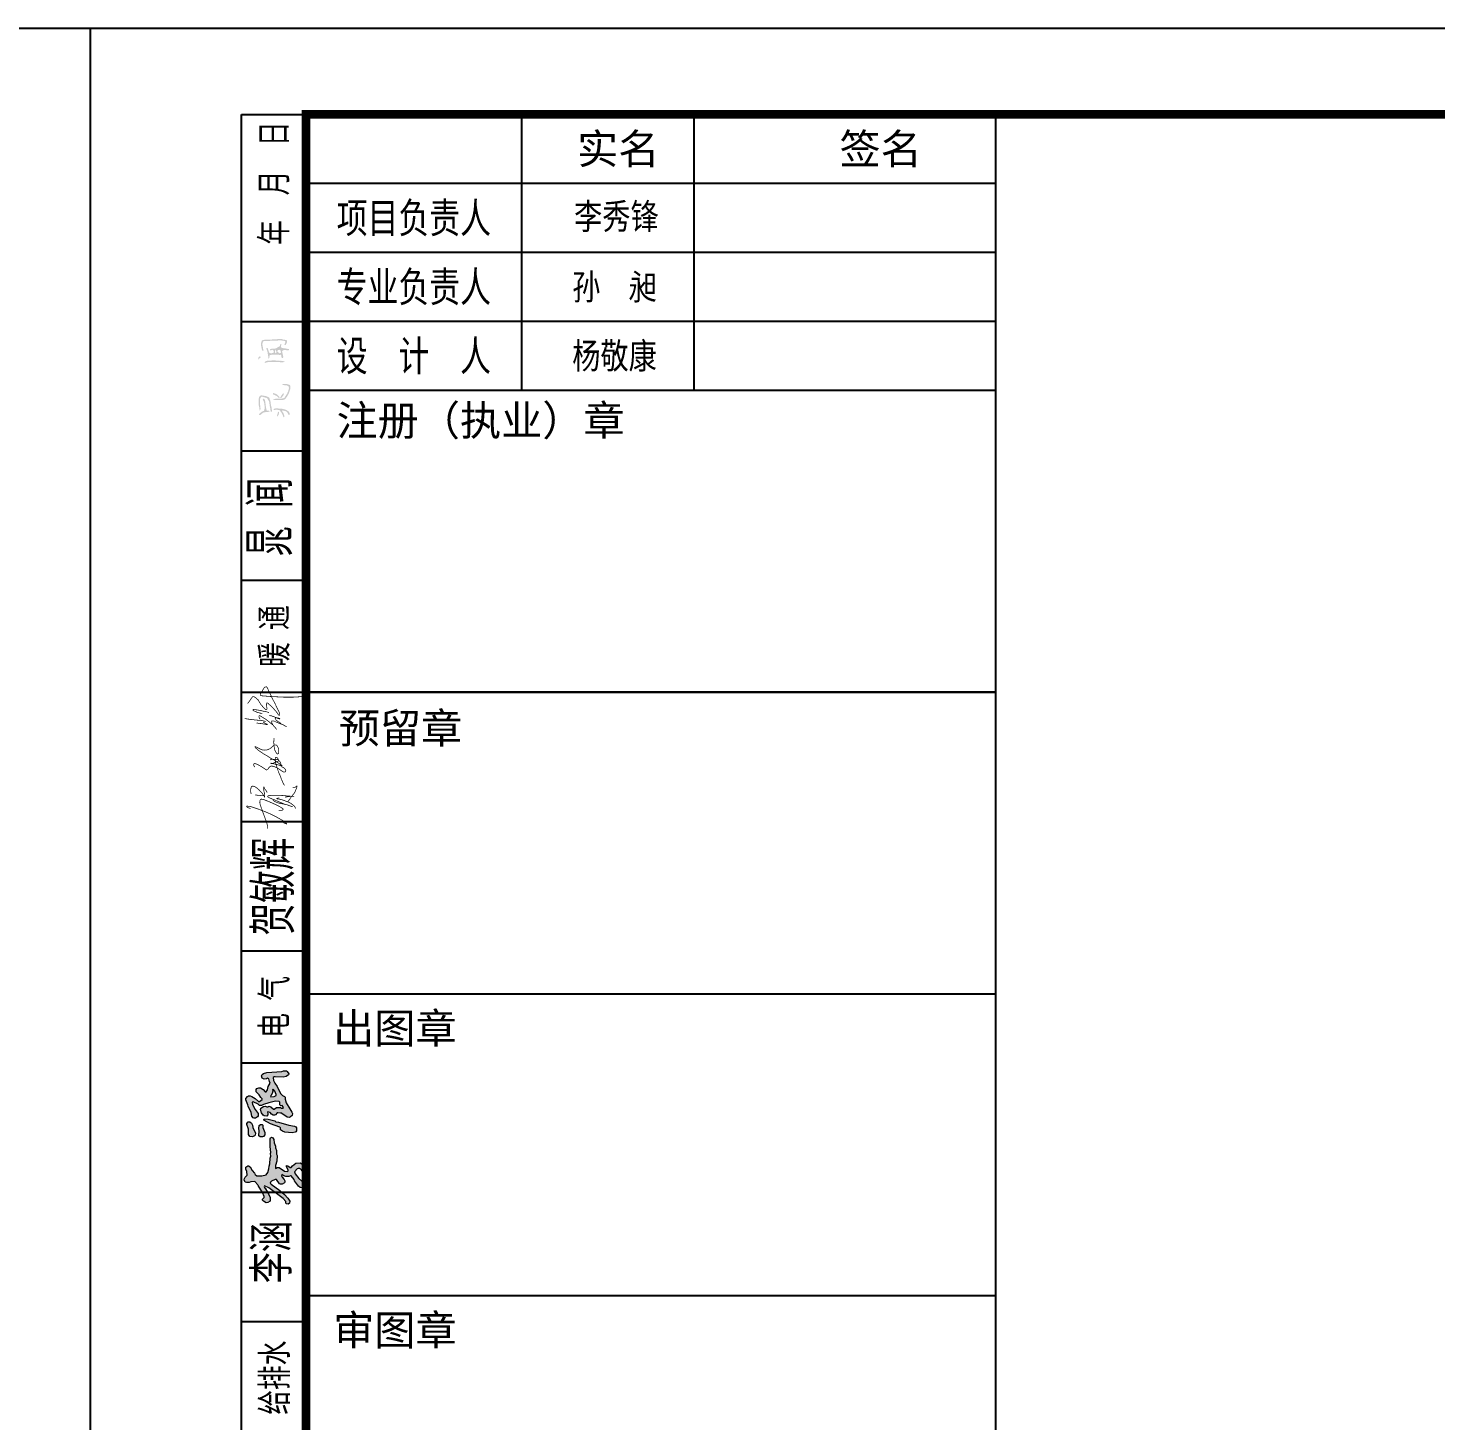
# Model space of a CAD drawing. Extents: x 56246 to 893198, y -950445 to -423535.
# Drawn here: x 249051 to 257217, y -468230 to -460155 of the extents above; entities that cross this region are included whole.
import ezdxf
from ezdxf.enums import TextEntityAlignment as Align

# ---------------------------------------------------------------- set-up
doc = ezdxf.new("R2010")
doc.units = 0
doc.header["$LTSCALE"] = 500
doc.layers.add('0S-图框文字', color=51, linetype='Continuous', lineweight=18)
for name, color, linetype in [('T-TK', 157, 'Continuous'), ('T-图签TEXT', 7, 'Continuous'), ('图层1', 165, 'Continuous'), ('照明平面标注层', 111, 'Continuous'), ('签名', 6, 'Continuous')]:
    doc.layers.add(name, color=color, linetype=linetype)
doc.styles.add('TK2-TY', font='', dxfattribs={"width": 0.8})
doc.styles.add('TSSD_DIMENSION', font='tssdeng.shx', dxfattribs={"width": 0.7, "bigfont": 'Hztxt.shx'})
doc.styles.add('TSSD_Rein', font='Tssdeng.shx', dxfattribs={"width": 0.7, "bigfont": 'hztxt.shx'})
doc.styles.add('图框JND-宋体', font='')
doc.styles.add('宋体', font='', dxfattribs={"width": 0.8})
doc.styles.get('TK2-TY').set_extended_font_data('NSimSun')
doc.styles.get('图框JND-宋体').set_extended_font_data('SimSun')
doc.styles.get('宋体').set_extended_font_data('SimSun')

# ---------------------------------------------------------------- blocks, each defined once
blk = doc.blocks.new('A$C2A5B108F')
at = {"linetype": 'Continuous'}
h = blk.add_hatch(color=256, dxfattribs=at)
h.paths.add_polyline_path([(15, 163), (9, 156), (7, 150), (5, 139), (4, 94), (5, 92), (6, 90), (8, 89), (9, 70), (14, 51), (19, 66), (17, 84), (14, 114), (16, 143), (19, 148), (21, 153), (24, 156), (30, 158), (35, 156), (44, 153), (53, 151), (60, 149), (67, 147), (70, 144), (74, 137), (78, 130), (81, 126), (84, 121), (86, 106), (88, 90), (90, 80), (92, 69), (94, 56), (96, 45), (100, 43), (102, 41), (104, 43), (105, 55), (103, 67), (101, 80), (98, 92), (95, 111), (93, 128), (91, 132), (89, 135), (87, 143), (85, 150), (82, 152), (76, 154), (70, 157), (63, 160), (55, 162), (46, 164), (37, 165), (30, 167), (22, 166)])
h.paths.add_polyline_path([(51, 133), (48, 137), (46, 140), (41, 142), (36, 136), (38, 130), (41, 126), (43, 122), (45, 113), (47, 107), (47, 107), (47, 107), (47, 106), (48, 103), (50, 79), (48, 55), (44, 50), (37, 47), (29, 44), (26, 40), (21, 37), (17, 35), (15, 33), (12, 31), (11, 29), (9, 28), (8, 23), (9, 21), (15, 18), (21, 22), (26, 27), (29, 29), (35, 33), (43, 38), (61, 41), (80, 43), (85, 45), (87, 48), (81, 52), (74, 52), (66, 52), (60, 76), (57, 100), (55, 114), (53, 128)])
h.paths.add_polyline_path([(149, 68), (130, 68), (120, 65), (118, 59), (118, 57), (121, 55), (124, 57), (144, 59), (166, 54), (169, 49), (171, 44), (173, 40), (176, 38), (178, 35), (180, 31), (182, 26), (185, 22), (187, 17), (189, 12), (191, 6), (194, 2), (196, 0), (199, 9), (197, 19), (195, 24), (193, 29), (191, 33), (189, 37), (187, 40), (184, 44), (181, 49), (179, 51), (187, 53), (197, 51), (202, 49), (207, 48), (212, 46), (216, 43), (219, 40), (221, 38), (223, 35), (225, 31), (227, 27), (230, 22), (235, 18), (240, 25), (238, 33), (236, 38), (234, 42), (232, 44), (229, 47), (225, 49), (222, 51), (219, 53), (216, 55), (211, 58), (205, 60), (199, 62), (188, 64), (176, 67)])
h.paths.add_polyline_path([(149, 36), (148, 29), (145, 23), (144, 9), (148, 10), (155, 20), (157, 29), (159, 39), (154, 46)], flags=17)
h.paths.add_polyline_path([(132, 141), (112, 135), (117, 133), (162, 131), (190, 133), (198, 136), (204, 138), (207, 141), (209, 143), (210, 145), (212, 149), (216, 152), (218, 157), (221, 162), (223, 165), (225, 167), (227, 171), (229, 176), (231, 180), (233, 184), (236, 191), (238, 198), (241, 206), (243, 215), (245, 228), (243, 240), (241, 244), (238, 246), (236, 247), (229, 249), (221, 252), (201, 254), (182, 250), (184, 245), (200, 244), (218, 242), (223, 240), (226, 238), (230, 235), (234, 225), (232, 214), (230, 206), (228, 199), (226, 195), (224, 191), (222, 185), (219, 179), (217, 176), (214, 172), (212, 168), (209, 165), (207, 162), (206, 159), (203, 154), (200, 150), (197, 148), (191, 145), (183, 143), (166, 142)])
h.paths.add_polyline_path([(143, 173), (136, 178), (132, 179), (127, 181), (122, 183), (119, 184), (115, 184), (112, 176), (114, 176), (117, 173), (122, 171), (126, 170), (131, 167), (135, 165), (138, 163), (142, 161), (146, 158), (149, 156), (151, 152), (153, 150), (155, 149), (157, 147), (160, 146), (163, 150), (160, 158), (155, 163), (151, 166), (148, 168)])
h.paths.add_polyline_path([(176, 165), (172, 157), (171, 155), (169, 153), (169, 146), (171, 147), (178, 149), (181, 153), (184, 158), (187, 161), (189, 163), (191, 166), (193, 170), (195, 178), (191, 185), (186, 179), (183, 173), (180, 171)], flags=17)
h.paths.add_polyline_path([(118, 431), (75, 429), (65, 427), (57, 424), (55, 422), (52, 420), (50, 411), (53, 412), (60, 414), (65, 416), (73, 418), (118, 420), (162, 418), (185, 416), (203, 421), (189, 426), (173, 428), (170, 429), (168, 428), (166, 427), (160, 429)])
h.paths.add_polyline_path([(3, 452), (0, 438), (4, 438), (11, 446), (17, 452), (22, 456), (15, 461), (9, 459)])
h.paths.add_polyline_path([(77, 510), (75, 517), (73, 522), (71, 525), (65, 525), (62, 515), (64, 514), (68, 509), (70, 502), (72, 492), (74, 480), (77, 461), (79, 445), (82, 447), (84, 448), (86, 459), (89, 472), (124, 475), (160, 473), (165, 471), (168, 472), (169, 474), (172, 475), (175, 469), (177, 458), (178, 451), (180, 449), (183, 448), (187, 449), (189, 452), (191, 457), (189, 465), (186, 480), (183, 493), (181, 502), (198, 510), (216, 508), (223, 506), (231, 508), (234, 511), (235, 516), (207, 521), (179, 525), (175, 530), (173, 537), (174, 542), (176, 548), (175, 554), (170, 556), (165, 539), (134, 521), (101, 519), (93, 516), (89, 513), (90, 508), (95, 506), (102, 509), (110, 511), (117, 504), (119, 497), (120, 495), (118, 490), (115, 486), (112, 487), (108, 486), (95, 484), (83, 491), (80, 501)])
h.paths.add_polyline_path([(128, 495), (127, 504), (129, 511), (131, 510), (135, 505), (138, 501), (139, 494), (137, 487), (134, 485), (132, 487), (129, 490)], flags=16)
h.paths.add_polyline_path([(145, 503), (147, 505), (148, 506), (152, 509), (160, 511), (169, 508), (171, 501), (173, 495), (174, 489), (163, 485), (151, 492), (147, 498), (146, 500)], flags=16)
h.paths.add_polyline_path([(30, 582), (28, 579), (26, 573), (25, 568), (23, 562), (22, 543), (24, 540), (26, 527), (28, 518), (30, 510), (33, 506), (35, 503), (39, 502), (41, 509), (39, 517), (37, 528), (35, 539), (32, 552), (35, 564), (37, 569), (39, 574), (44, 577), (96, 579), (148, 581), (165, 583), (181, 581), (193, 579), (202, 577), (205, 574), (207, 570), (205, 566), (203, 559), (200, 553), (198, 550), (203, 547), (209, 548), (211, 551), (213, 556), (216, 560), (220, 570), (220, 581), (214, 584), (206, 586), (193, 588), (181, 591), (178, 593), (160, 593), (142, 591), (91, 588), (41, 586), (35, 584)])
blk = doc.blocks.new('A$C468559C5')
at = {"linetype": 'Continuous'}
h = blk.add_hatch(color=256, dxfattribs=at)
h.paths.add_polyline_path([(142, 176), (131, 184), (127, 203), (126, 225), (132, 232), (138, 235), (151, 246), (167, 255), (172, 263), (172, 266), (166, 274), (157, 275), (146, 270), (130, 269), (123, 274), (121, 278), (115, 281), (109, 282), (99, 277), (97, 272), (97, 259), (100, 252), (102, 234), (87, 221), (83, 220), (52, 200), (34, 193), (29, 193), (23, 200), (18, 200), (13, 196), (6, 184), (7, 176), (14, 166), (29, 166), (43, 171), (71, 188), (72, 190), (79, 193), (82, 191), (73, 172), (25, 108), (12, 95), (4, 96), (1, 93), (0, 85), (5, 79), (13, 78), (26, 86), (43, 101), (61, 122), (89, 161), (94, 165), (99, 164), (103, 160), (111, 143), (111, 138), (91, 124), (89, 120), (89, 112), (95, 102), (99, 100), (105, 100), (111, 103), (120, 112), (126, 115), (132, 114), (127, 105), (124, 95), (124, 82), (127, 75), (127, 71), (110, 58), (104, 56), (80, 39), (74, 31), (73, 22), (80, 12), (85, 10), (92, 12), (115, 37), (136, 54), (144, 57), (158, 45), (160, 41), (160, 34), (153, 25), (143, 18), (123, 13), (122, 7), (124, 4), (133, 0), (146, 1), (161, 5), (164, 8), (171, 11), (176, 16), (185, 32), (183, 50), (172, 65), (164, 72), (164, 76), (172, 86), (173, 93), (168, 93), (152, 85), (149, 85), (146, 88), (148, 101), (164, 126), (164, 134), (160, 142), (173, 142), (193, 136), (218, 135), (224, 137), (240, 138), (252, 142), (260, 142), (275, 147), (289, 149), (296, 154), (299, 159), (296, 164), (292, 165), (258, 166), (231, 163), (227, 164), (214, 162), (205, 166), (180, 167), (170, 170), (158, 171)])
h.paths.add_polyline_path([(369, 140), (372, 145), (380, 174), (381, 192), (378, 194), (376, 194), (360, 164), (344, 122), (341, 120), (333, 119), (326, 111), (322, 100), (319, 67), (322, 53), (324, 50), (328, 48), (341, 48), (346, 51), (349, 56), (353, 82), (367, 129)])
h.paths.add_polyline_path([(328, 215), (306, 216), (301, 211), (301, 200), (303, 195), (310, 189), (321, 189), (343, 199), (353, 198), (357, 202), (357, 209), (352, 215), (338, 217)])
h.paths.add_polyline_path([(343, 243), (353, 245), (362, 249), (368, 257), (369, 264), (361, 270), (356, 270), (336, 262), (311, 262), (302, 256), (301, 244), (305, 236), (309, 233), (317, 231)])
h.paths.add_polyline_path([(484, 255), (484, 262), (482, 267), (472, 274), (467, 274), (444, 265), (438, 264), (410, 250), (394, 247), (386, 241), (384, 237), (385, 231), (391, 222), (395, 220), (406, 220), (424, 233), (446, 245), (457, 246), (458, 242), (447, 219), (442, 213), (441, 205), (446, 195), (454, 171), (460, 141), (459, 125), (456, 122), (445, 123), (440, 118), (441, 112), (432, 106), (429, 108), (430, 116), (432, 119), (433, 137), (425, 147), (425, 150), (435, 163), (439, 172), (435, 176), (435, 180), (438, 187), (437, 196), (429, 207), (423, 209), (409, 205), (398, 197), (395, 192), (394, 180), (400, 176), (406, 176), (411, 178), (413, 176), (410, 166), (403, 160), (398, 152), (398, 146), (400, 142), (408, 134), (409, 131), (407, 119), (408, 118), (406, 113), (389, 90), (388, 80), (390, 75), (397, 67), (405, 66), (411, 68), (426, 78), (453, 94), (469, 99), (478, 99), (481, 101), (486, 111), (495, 119), (527, 135), (541, 145), (553, 150), (566, 152), (569, 148), (570, 143), (568, 108), (571, 94), (578, 84), (583, 82), (594, 89), (596, 93), (596, 106), (593, 114), (589, 181), (585, 196), (580, 201), (574, 204), (564, 201), (559, 192), (560, 182), (563, 177), (560, 172), (549, 169), (542, 165), (527, 175), (511, 177), (502, 183), (503, 188), (513, 197), (521, 209), (521, 217), (517, 225), (513, 228), (502, 229), (489, 215), (477, 207), (471, 201), (468, 202), (459, 214), (459, 218), (472, 232), (481, 247)])
h.paths.add_polyline_path([(483, 164), (484, 163), (495, 157), (505, 154), (511, 155), (514, 152), (505, 144), (490, 139), (486, 139), (481, 147), (480, 163)], flags=16)
for points in [[(109, 282), (115, 281), (121, 278), (123, 274), (130, 269), (146, 270), (157, 275), (166, 274), (172, 266), (172, 263), (167, 255), (151, 246), (138, 235), (132, 232), (126, 225), (127, 203), (131, 184), (142, 176), (158, 171), (170, 170), (180, 167), (205, 166), (214, 162), (227, 164), (231, 163), (258, 166), (292, 165), (296, 164), (299, 159), (296, 154), (289, 149), (275, 147), (260, 142), (252, 142), (240, 138), (224, 137), (218, 135), (193, 136), (173, 142), (160, 142), (164, 134), (164, 126), (148, 101), (146, 88), (149, 85), (152, 85), (168, 93), (173, 93), (172, 86), (164, 76), (164, 72), (172, 65), (183, 50), (185, 32), (176, 16), (171, 11), (164, 8), (161, 5), (146, 1), (133, 0), (124, 4), (122, 7), (123, 13), (143, 18), (153, 25), (160, 34), (160, 41), (158, 45), (144, 57), (136, 54), (115, 37), (92, 12), (85, 10), (80, 12), (73, 22), (74, 31), (80, 39), (104, 56), (110, 58), (127, 71), (127, 75), (124, 82), (124, 95), (127, 105), (132, 114), (126, 115), (120, 112), (111, 103), (105, 100), (99, 100), (95, 102), (89, 112), (89, 120), (91, 124), (111, 138), (111, 143), (103, 160), (99, 164), (94, 165), (89, 161), (61, 122), (43, 101), (26, 86), (13, 78), (5, 79), (0, 85), (1, 93), (4, 96), (12, 95), (25, 108), (73, 172), (82, 191), (79, 193), (72, 190), (71, 188), (43, 171), (29, 166), (14, 166), (7, 176), (6, 184), (13, 196), (18, 200), (23, 200), (29, 193), (34, 193), (52, 200), (83, 220), (87, 221), (102, 234), (100, 252), (97, 259), (97, 272), (99, 277), (109, 282)], [(356, 270), (361, 270), (369, 264), (368, 257), (362, 249), (353, 245), (343, 243), (317, 231), (309, 233), (305, 236), (301, 244), (302, 256), (311, 262), (336, 262), (356, 270)], [(467, 274), (472, 274), (482, 267), (484, 262), (484, 255), (481, 247), (472, 232), (459, 218), (459, 214), (468, 202), (471, 201), (477, 207), (489, 215), (502, 229), (513, 228), (517, 225), (521, 217), (521, 209), (513, 197), (503, 188), (502, 183), (511, 177), (527, 175), (542, 165), (549, 169), (560, 172), (563, 177), (560, 182), (559, 192), (564, 201), (574, 204), (580, 201), (585, 196), (589, 181), (593, 114), (596, 106), (596, 93), (594, 89), (583, 82), (578, 84), (571, 94), (568, 108), (570, 143), (569, 148), (566, 152), (553, 150), (541, 145), (527, 135), (495, 119), (486, 111), (481, 101), (478, 99), (469, 99), (453, 94), (426, 78), (411, 68), (405, 66), (397, 67), (390, 75), (388, 80), (389, 90), (406, 113), (408, 118), (407, 119), (409, 131), (408, 134), (400, 142), (398, 146), (398, 152), (403, 160), (410, 166), (413, 176), (411, 178), (406, 176), (400, 176), (394, 180), (395, 192), (398, 197), (409, 205), (423, 209), (429, 207), (437, 196), (438, 187), (435, 180), (435, 176), (439, 172), (435, 163), (425, 150), (425, 147), (433, 137), (432, 119), (430, 116), (429, 108), (432, 106), (441, 112), (440, 118), (445, 123), (456, 122), (459, 125), (460, 141), (454, 171), (446, 195), (441, 205), (442, 213), (447, 219), (458, 242), (457, 246), (446, 245), (424, 233), (406, 220), (395, 220), (391, 222), (385, 231), (384, 237), (386, 241), (394, 247), (410, 250), (438, 264), (444, 265), (467, 274)], [(338, 217), (352, 215), (357, 209), (357, 202), (353, 198), (343, 199), (321, 189), (310, 189), (303, 195), (301, 200), (301, 211), (306, 216), (328, 215), (338, 217)], [(376, 194), (378, 194), (381, 192), (380, 174), (372, 145), (369, 140), (367, 129), (353, 82), (349, 56), (346, 51), (341, 48), (328, 48), (324, 50), (322, 53), (319, 67), (322, 100), (326, 111), (333, 119), (341, 120), (344, 122), (360, 164), (376, 194)], [(484, 163), (483, 164), (480, 163), (481, 147), (486, 139), (490, 139), (505, 144), (514, 152), (511, 155), (505, 154), (495, 157), (484, 163)]]:
    blk.add_lwpolyline(points, dxfattribs=at)
blk = doc.blocks.new('BW-461846171', base_point=(-773397, 1202905, -35848))
at = {"const_width": 14, "elevation": -35848}
for points in [[(-773340, 1205323), (-773322, 1205346), (-773301, 1205377), (-773280, 1205407), (-773263, 1205432), (-773245, 1205453), (-773234, 1205458), (-773219, 1205457), (-773199, 1205447), (-773168, 1205422), (-773135, 1205392), (-773112, 1205352), (-773081, 1205302), (-773023, 1205238), (-773002, 1205214), (-772985, 1205209), (-772971, 1205212), (-772964, 1205223), (-772966, 1205240), (-772973, 1205265), (-772975, 1205296), (-772974, 1205317), (-772970, 1205333), (-772963, 1205337), (-772953, 1205335), (-772941, 1205327), (-772934, 1205316), (-772884, 1205273), (-772844, 1205231), (-772805, 1205189), (-772767, 1205141), (-772743, 1205105), (-772735, 1205097), (-772728, 1205096), (-772722, 1205102), (-772719, 1205115), (-772719, 1205128), (-772727, 1205150), (-772742, 1205182), (-772767, 1205232), (-772817, 1205336), (-772870, 1205438), (-772901, 1205508), (-772938, 1205582), (-772961, 1205634), (-772977, 1205647), (-773001, 1205646), (-773018, 1205632), (-773066, 1205554), (-773083, 1205526), (-773097, 1205497), (-773094, 1205484), (-773084, 1205477), (-773045, 1205472), (-772958, 1205465), (-772879, 1205459), (-772726, 1205452), (-772630, 1205447), (-772453, 1205448), (-772368, 1205453), (-772273, 1205460), (-772244, 1205465)], [(-773397, 1205039), (-773389, 1205034), (-773347, 1205026), (-773275, 1205016), (-773201, 1205008), (-773134, 1205001), (-773089, 1204998), (-773056, 1204993), (-773026, 1204988), (-773001, 1204977), (-772994, 1204971)], [(-773057, 1205130), (-773069, 1205135), (-773079, 1205136), (-773093, 1205138), (-773104, 1205140), (-773115, 1205145), (-773137, 1205150), (-773160, 1205157), (-773176, 1205164), (-773197, 1205175), (-773211, 1205179), (-773230, 1205191), (-773237, 1205196), (-773236, 1205203), (-773231, 1205209), (-773218, 1205208), (-773181, 1205204), (-773098, 1205191), (-773038, 1205177), (-772987, 1205169), (-772926, 1205149)], [(-773098, 1205020), (-773103, 1205029), (-773109, 1205040), (-773118, 1205057), (-773122, 1205071), (-773122, 1205078), (-773121, 1205083), (-773118, 1205088), (-773114, 1205090), (-773104, 1205089), (-773098, 1205086), (-773086, 1205079), (-773044, 1205054), (-772991, 1205021), (-772927, 1204974), (-772880, 1204932), (-772849, 1204909), (-772823, 1204877), (-772792, 1204842), (-772780, 1204820)], [(-772684, 1204926), (-772709, 1204948), (-772730, 1204963), (-772754, 1204977), (-772778, 1204995), (-772794, 1205011), (-772804, 1205034), (-772808, 1205044), (-772801, 1205057), (-772772, 1205048), (-772743, 1205044), (-772719, 1205035), (-772717, 1205029), (-772726, 1205026), (-772744, 1205033), (-772770, 1205042), (-772807, 1205057), (-772826, 1205069), (-772843, 1205072), (-772863, 1205079), (-772879, 1205088), (-772890, 1205087), (-772910, 1205093), (-772921, 1205100)], [(-773165, 1204942), (-773160, 1204946), (-773152, 1204946), (-773126, 1204943), (-773091, 1204939), (-773047, 1204932), (-773012, 1204926), (-772980, 1204919), (-772963, 1204914), (-772959, 1204916), (-772959, 1204920), (-772960, 1204923), (-772965, 1204926), (-772985, 1204933), (-773001, 1204943), (-773013, 1204951), (-773025, 1204957), (-773031, 1204963), (-773036, 1204968)], [(-772853, 1204912), (-772869, 1204943), (-772876, 1204961), (-772876, 1204977), (-772873, 1204986), (-772865, 1204988), (-772850, 1204987), (-772824, 1204984), (-772801, 1204972), (-772722, 1204938), (-772672, 1204922), (-772633, 1204902), (-772586, 1204874)], [(-772625, 1203742), (-772640, 1203759), (-772657, 1203793), (-772674, 1203833), (-772691, 1203874), (-772714, 1203937), (-772743, 1204001), (-772770, 1204082), (-772791, 1204149), (-772801, 1204186), (-772803, 1204201), (-772806, 1204221), (-772805, 1204249), (-772802, 1204270), (-772799, 1204281), (-772793, 1204285), (-772782, 1204285), (-772766, 1204276), (-772752, 1204259), (-772747, 1204238), (-772734, 1204220), (-772714, 1204201), (-772706, 1204180), (-772701, 1204167), (-772693, 1204143), (-772672, 1204123), (-772673, 1204119), (-772678, 1204121), (-772707, 1204144), (-772731, 1204166), (-772773, 1204192), (-772832, 1204237), (-772852, 1204247), (-772878, 1204257), (-772965, 1204314), (-773043, 1204359), (-773115, 1204408), (-773160, 1204445), (-773183, 1204465), (-773194, 1204480), (-773197, 1204486), (-773197, 1204489), (-773195, 1204491), (-773183, 1204489), (-773155, 1204474), (-773102, 1204448), (-773054, 1204428), (-773006, 1204423), (-772961, 1204429), (-772909, 1204451), (-772878, 1204476), (-772832, 1204517), (-772811, 1204525), (-772782, 1204520), (-772759, 1204492), (-772741, 1204446), (-772738, 1204412), (-772741, 1204373), (-772746, 1204356), (-772760, 1204349), (-772773, 1204355), (-772791, 1204380), (-772811, 1204416), (-772819, 1204443), (-772829, 1204499), (-772831, 1204537), (-772835, 1204568), (-772833, 1204600), (-772829, 1204633), (-772828, 1204649), (-772828, 1204657)], [(-773201, 1204095), (-773204, 1204099), (-773210, 1204106), (-773218, 1204123), (-773222, 1204136), (-773221, 1204149), (-773216, 1204161), (-773208, 1204165), (-773194, 1204164), (-773179, 1204159), (-773124, 1204134), (-773058, 1204095), (-772983, 1204045), (-772977, 1204042), (-772970, 1204042), (-772958, 1204050), (-772937, 1204069), (-772925, 1204090), (-772911, 1204103), (-772895, 1204113), (-772877, 1204115), (-772853, 1204113), (-772824, 1204105), (-772765, 1204079), (-772689, 1204027), (-772659, 1204007), (-772637, 1203998), (-772617, 1204001), (-772607, 1204010), (-772601, 1204029), (-772604, 1204044), (-772613, 1204057), (-772624, 1204068), (-772643, 1204083), (-772674, 1204097), (-772682, 1204114), (-772732, 1204134), (-772782, 1204147), (-772828, 1204158), (-772880, 1204165), (-772892, 1204167), (-772893, 1204169), (-772891, 1204172), (-772876, 1204171), (-772853, 1204171), (-772836, 1204173), (-772808, 1204187), (-772790, 1204193), (-772757, 1204203), (-772737, 1204224)], [(-772909, 1204234), (-772882, 1204243), (-772855, 1204248)], [(-772855, 1204248), (-772824, 1204246), (-772805, 1204246), (-772776, 1204243), (-772753, 1204241), (-772748, 1204242)], [(-773271, 1203575), (-773275, 1203589), (-773280, 1203614), (-773280, 1203640), (-773280, 1203663), (-773277, 1203686), (-773271, 1203704), (-773261, 1203722), (-773246, 1203728), (-773232, 1203727), (-773211, 1203722), (-773187, 1203709), (-773148, 1203682), (-773110, 1203647), (-773081, 1203614), (-773055, 1203586), (-773008, 1203514), (-773008, 1203528), (-773010, 1203564), (-773018, 1203604), (-773026, 1203640), (-773031, 1203671), (-773032, 1203699), (-773031, 1203707), (-773029, 1203710), (-773026, 1203710), (-773021, 1203708), (-773018, 1203691), (-773010, 1203676), (-772998, 1203660), (-772986, 1203645), (-772975, 1203630), (-772967, 1203614), (-772961, 1203605)], [(-772566, 1203424), (-772556, 1203436), (-772545, 1203451), (-772532, 1203466), (-772498, 1203518), (-772445, 1203582), (-772416, 1203634), (-772393, 1203694), (-772383, 1203722), (-772384, 1203730), (-772389, 1203730), (-772401, 1203719), (-772413, 1203711), (-772429, 1203706), (-772449, 1203706), (-772468, 1203706)], [(-773197, 1203554), (-773182, 1203556), (-773145, 1203552), (-773126, 1203551), (-773095, 1203548), (-773072, 1203542), (-773048, 1203541), (-773028, 1203543)], [(-772955, 1202905), (-772951, 1202924), (-772955, 1202943), (-772954, 1202959), (-772965, 1203000), (-772986, 1203063), (-773010, 1203127), (-773046, 1203226), (-773099, 1203377), (-773104, 1203410), (-773103, 1203432), (-773101, 1203454), (-773092, 1203469), (-773076, 1203477), (-773060, 1203475), (-773031, 1203469), (-772926, 1203428), (-772822, 1203382), (-772726, 1203335), (-772656, 1203292), (-772653, 1203284), (-772655, 1203272), (-772666, 1203264), (-772691, 1203260), (-772741, 1203259)], [(-772619, 1203376), (-772686, 1203405), (-772724, 1203420), (-772766, 1203438), (-772814, 1203461), (-772847, 1203469), (-772884, 1203488), (-772905, 1203496), (-772936, 1203513), (-772945, 1203519), (-772950, 1203525), (-772950, 1203532), (-772947, 1203538), (-772936, 1203543), (-772907, 1203547), (-772868, 1203550), (-772829, 1203552), (-772781, 1203551), (-772713, 1203549), (-772657, 1203546), (-772594, 1203540), (-772488, 1203531), (-772550, 1203526), (-772591, 1203519), (-772608, 1203515), (-772619, 1203516)], [(-772852, 1203463), (-772842, 1203450), (-772830, 1203441), (-772819, 1203434), (-772796, 1203422), (-772771, 1203411), (-772741, 1203401), (-772700, 1203392), (-772643, 1203381), (-772586, 1203370), (-772518, 1203345), (-772466, 1203329)], [(-772727, 1203501), (-772736, 1203500), (-772747, 1203498), (-772756, 1203495), (-772767, 1203493), (-772777, 1203493), (-772778, 1203489), (-772775, 1203486), (-772766, 1203481), (-772755, 1203481), (-772744, 1203481), (-772722, 1203475), (-772694, 1203469), (-772666, 1203461), (-772587, 1203433), (-772536, 1203412), (-772501, 1203393), (-772470, 1203369), (-772444, 1203349), (-772429, 1203330), (-772420, 1203315), (-772417, 1203306), (-772418, 1203291)], [(-773283, 1203295), (-773317, 1203306), (-773342, 1203318), (-773356, 1203331), (-773357, 1203339), (-773352, 1203343), (-773299, 1203336), (-773251, 1203324), (-773147, 1203289), (-772986, 1203227), (-772895, 1203188), (-772769, 1203124), (-772670, 1203068), (-772609, 1203026), (-772586, 1203005), (-772586, 1202997), (-772590, 1202995), (-772611, 1203007), (-772624, 1203011), (-772636, 1203018), (-772648, 1203022)]]:
    blk.add_lwpolyline(points, dxfattribs=at)
blk = doc.blocks.new('会签00', base_point=(408472, -305295))
blk.add_lwpolyline([(408472, -305295), (409222, -305295), (409222, -329195), (408472, -329195)], close=True)
for name, p, xscale, yscale, zscale in [('A$C2A5B108F', (408664, -308810), 1.536000000007334, 1.536000000007334, 1.536000000007334), ('BW-461846171', (408509, -313579, -21509), 0.6000024000095999, 0.6000024000095999, 0.6000024000095999)]:
    blk.add_blockref(name, p, dxfattribs=dict(xscale=xscale, yscale=yscale, zscale=zscale))
at = {"linetype": 'Continuous', "xscale": 2.592, "yscale": 2.592, "zscale": 2.592, "rotation": 90}
blk.add_blockref('A$C468559C5', (409234, -317933), dxfattribs=at)
at = {"style": 'TSSD_DIMENSION', "width": 0.8}
for s, height, p in [('贺敏辉', 472.5, (409085, -314817, 252)), ('李涵', 450, (409056, -318850, 240))]:
    blk.add_text(s, height=height, rotation=90, dxfattribs=at).set_placement(p)
at = {"layer": 'T-图签TEXT', "color": 7, "style": 'TSSD_Rein', "width": 0.7}
blk.add_text('晁 闻', height=500, rotation=90, dxfattribs=at).set_placement((408811, -309965, 240), align=Align.MIDDLE_CENTER)
blk = doc.blocks.new('A0-DWF')
at = {"layer": 'T-TK'}
for p, q in [((0, -84100), (0, 0)), ((0, 0), (118900, 0)), ((118900, -84100), (118900, 0)), ((1750, -24900), (1750, -1000)), ((1750, -1000), (2500, -1000)), ((1750, -3400), (2500, -3400)), ((1750, -4900), (2500, -4900)), ((1750, -6400), (2500, -6400)), ((1750, -7700), (2500, -7700)), ((1750, -9200), (2500, -9200)), ((1750, -10700), (2500, -10700)), ((1750, -12000), (2500, -12000)), ((1750, -12000), (2500, -12000)), ((1750, -13500), (2500, -13500)), ((1750, -15000), (2500, -15000))]:
    blk.add_line(p, q, dxfattribs=at)
at = {"layer": 'T-TK', "const_width": 100}
blk.add_lwpolyline([(2500, -83100), (117900, -83100), (117900, -1000), (2500, -1000)], close=True, dxfattribs=at)
at = {"layer": '图层1', "linetype": 'Continuous'}
for p in [(9000, -1000), (2500, -21700)]:
    blk.add_line(p, (2500, -1000), dxfattribs=at)
at = {"layer": '图层1', "linetype": 'Continuous', "const_width": 25}
for points in [[(5000, -1000), (5000, -4200)], [(7000, -1000), (7000, -4200)], [(10500, -1000), (10500, -21700)], [(10500, -1800), (2500, -1800)], [(10500, -2600), (2500, -2600)], [(10500, -3400), (2500, -3400)], [(10500, -4200), (2500, -4200)], [(10500, -7700), (2500, -7700)], [(10500, -11200), (2500, -11200)], [(10500, -14700), (2500, -14700)]]:
    blk.add_lwpolyline(points, dxfattribs=at)
at = {"layer": '0S-图框文字', "xscale": 0.999996, "yscale": 0.999996, "zscale": 0.999996}
blk.add_blockref('会签00', (1750, -1000), dxfattribs=at)
at = {"layer": 'T-TK', "style": 'TK2-TY', "width": 0.7}
blk.add_text('年  月  日', height=300, rotation=90, dxfattribs=at).set_placement((2273, -2512))
for s, p in [('暖 通', (2126, -7050)), ('电 气', (2127, -11350)), ('给排水', (2129, -15650))]:
    blk.add_text(s, height=300, rotation=90, dxfattribs=at).set_placement(p, align=Align.MIDDLE_CENTER)
at = {"layer": '图层1', "style": '图框JND-宋体'}
for s, p in [('实名', (6121, -1400)), ('签名', (9165, -1400))]:
    blk.add_text(s, height=350, dxfattribs=at).set_placement(p, align=Align.MIDDLE_CENTER)
at = {"layer": '图层1', "style": '图框JND-宋体', "width": 0.75}
for s, p in [('项目负责人', (3750, -2200)), ('专业负责人', (3750, -3000)), ('设  计  人', (3750, -3800))]:
    blk.add_text(s, height=350, dxfattribs=at).set_placement(p, align=Align.MIDDLE_CENTER)
at = {"layer": '图层1', "style": '图框JND-宋体'}
for s, p in [('注册（执业）章', (2853, -4374)), ('预留章', (2879, -7943)), ('出图章', (2814, -11424)), ('审图章', (2814, -14924))]:
    blk.add_text(s, height=350, dxfattribs=at).set_placement(p, align=Align.TOP_LEFT)
at = {"layer": '签名', "style": '宋体', "width": 0.8}
for s, p in [('李秀锋', (6100, -2183)), ('孙  昶', (6078, -3000)), ('杨敬康', (6078, -3800))]:
    blk.add_text(s, height=300, dxfattribs=at).set_placement(p, align=Align.MIDDLE_CENTER)

msp = doc.modelspace()

# ---------------------------------------------------------------- block references
at = {"layer": '照明平面标注层', "xscale": 0.5, "yscale": 0.5, "zscale": 0.5}
for p in [(189963.4361, -460154.8059), (249413.4361, -460154.8059)]:
    msp.add_blockref('A0-DWF', p, dxfattribs=at)

doc.saveas('drawing.dxf')
